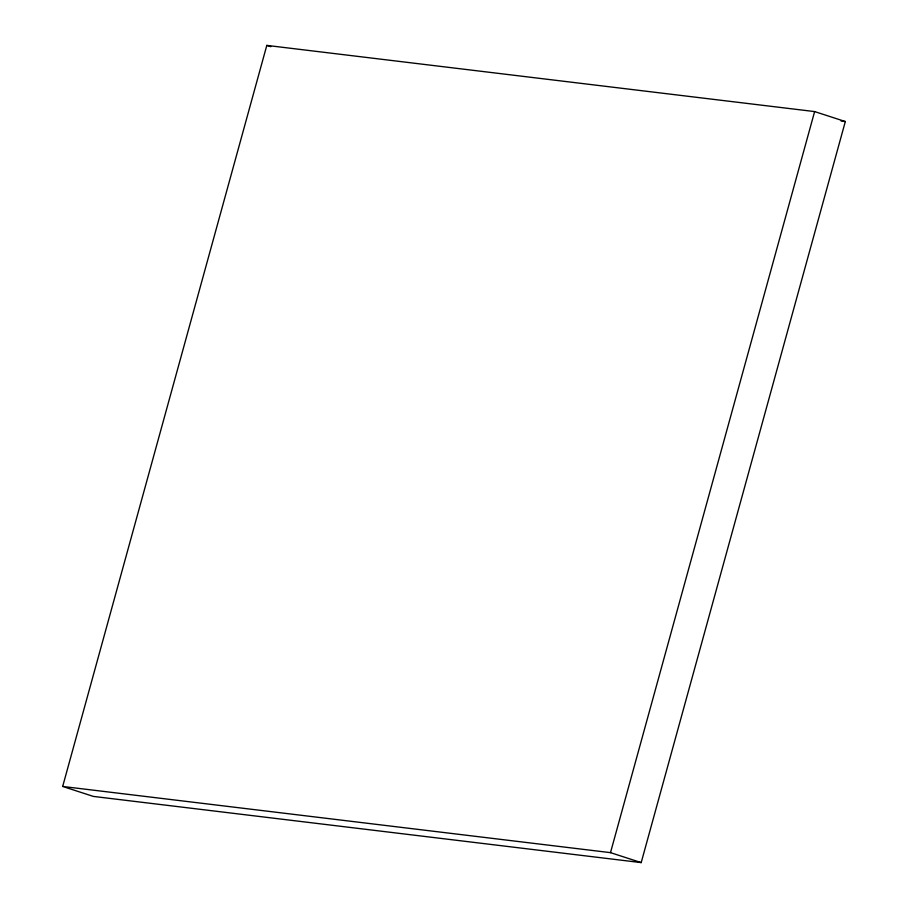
<?xml version="1.0" encoding="UTF-8"?>
<svg xmlns="http://www.w3.org/2000/svg" width="908" height="908" viewBox="0 0 908 908"><rect width="100%" height="100%" fill="white"/><g stroke="black" fill="none" stroke-linecap="round" stroke-linejoin="round"><path stroke-width="1.36" d="M62.675 786.464L266.804 45.4L814.624 111.582L845.325 121.536L641.196 862.6L93.376 796.418L62.675 786.464L610.494 852.646L641.196 862.6M610.494 852.646L814.624 111.582M841.092 121.025L845.325 121.536M266.804 45.4L270.811 46.694"/></g></svg>
